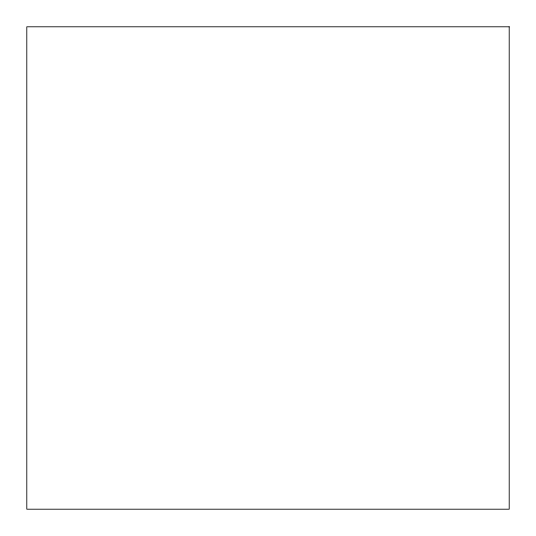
<?xml version="1.0" encoding="UTF-8"?>
<svg xmlns="http://www.w3.org/2000/svg" width="536" height="536" viewBox="0 0 536 536"><rect width="100%" height="100%" fill="white"/><g stroke="black" fill="none" stroke-linecap="round" stroke-linejoin="round"><path stroke-width="0.8" d="M509.2 26.8L26.8 26.8L26.8 509.2L509.2 509.2L509.2 26.8"/></g></svg>
